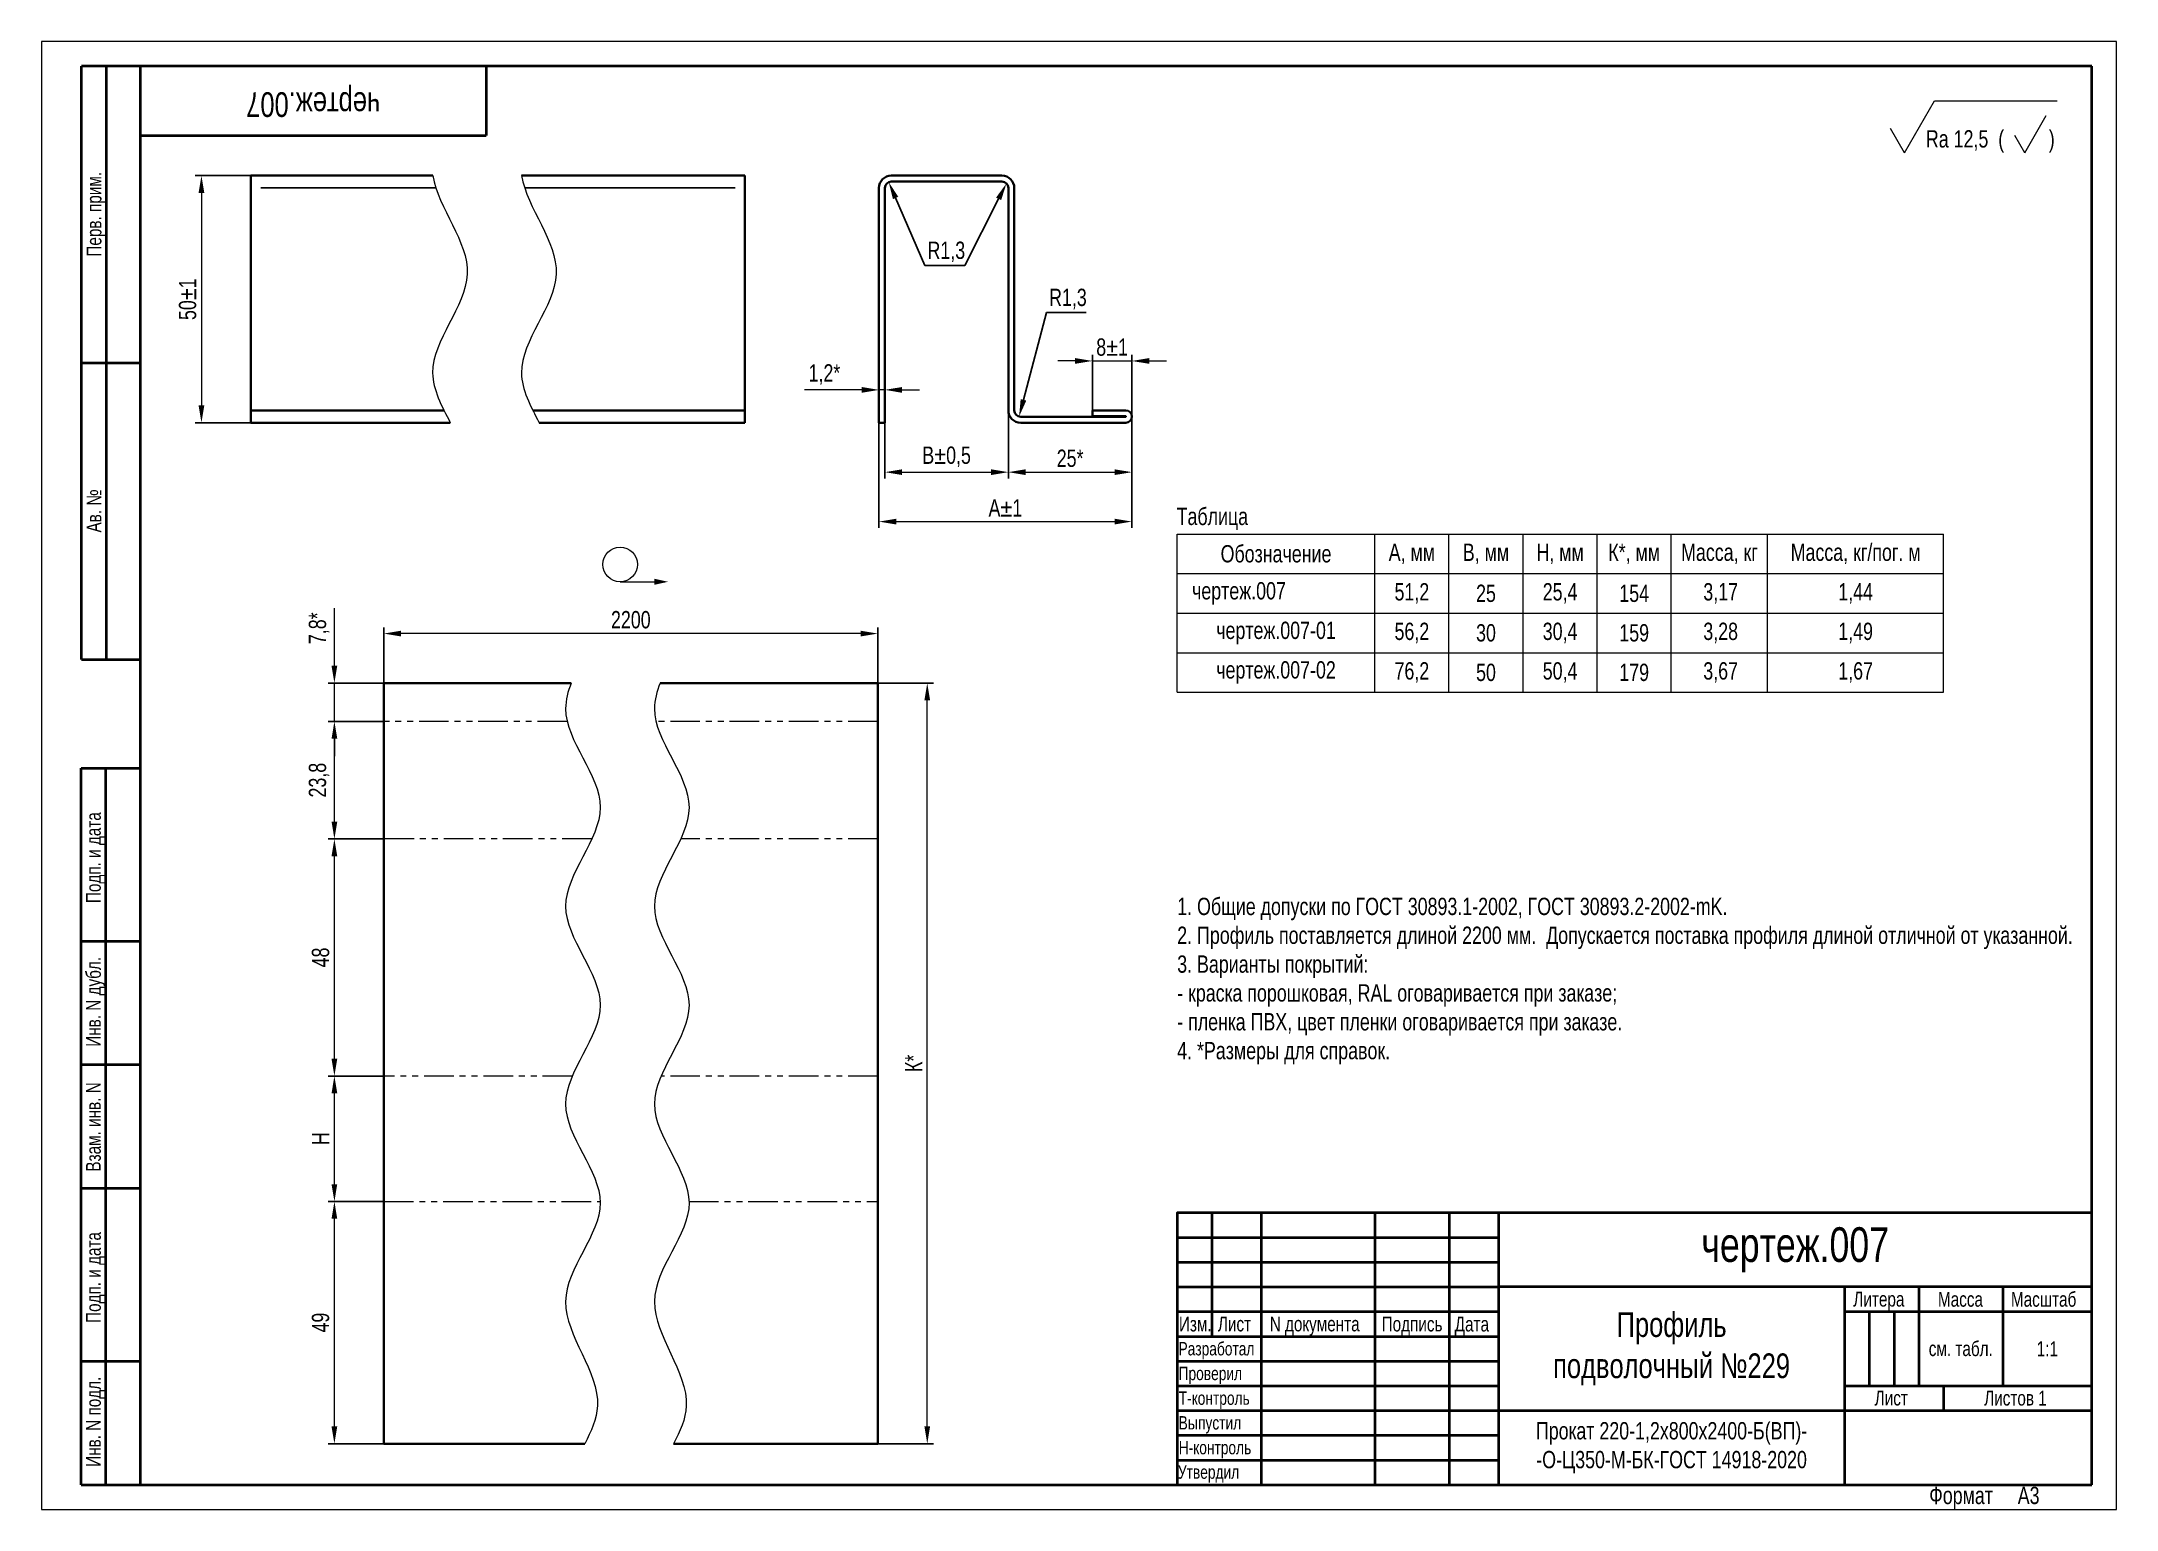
# Model space of a CAD drawing. Header units: millimetres. Extents: x 4600 to 5020, y -3845 to -3548.
import ezdxf
from ezdxf import colors
from ezdxf.entities.mleader import LeaderData, LeaderLine
from ezdxf.math import Vec2, Vec3

# ---------------------------------------------------------------- set-up
doc = ezdxf.new("R2010")
doc.units = ezdxf.units.MM
doc.linetypes.add('LT_07', pattern=[20, 10, -2, 2, -2, 2, -2])
for name, color, linetype, lineweight in [('Layer_02', 5, 'Continuous', 13), ('Layer_03', 1, 'Continuous', 13), ('Layer_05', 5, 'Continuous', 13), ('Layer_06', 7, 'Continuous', 35), ('Layer_07', 6, 'Continuous', 13), ('Layer_08', 7, 'Continuous', 40)]:
    doc.layers.add(name, color=color, linetype=linetype, lineweight=lineweight)
doc.styles.get("Standard").update_dxf_attribs({"font": 'arial.ttf'})
doc.styles.add('Style_02', font='ARIALNI_0.TTF', dxfattribs={"width": 0.9, "height": 3.5})
doc.dimstyles.new('DimStyle_03', dxfattribs={"dimtxt": 3.5, "dimasz": 2.5, "dimexe": 1.25, "dimexo": 0.625, "dimtad": 1, "dimtxsty": 'Style_02', "dimcen": 2.5, "dimazin": 3, "dimtfac": 1, "dimtmove": 0, "dimatfit": 3})
doc.dimstyles.new('DimStyle_04', dxfattribs={"dimtxt": 3.5, "dimasz": 2.5, "dimexe": 1.25, "dimexo": 0, "dimtad": 1, "dimlfac": 2, "dimtxsty": 'Style_02', "dimcen": 2.5, "dimazin": 3, "dimtfac": 1, "dimtmove": 0, "dimatfit": 3})

# ---------------------------------------------------------------- blocks, each defined once
blk = doc.blocks.new('*D47')
at = {"layer": 'Defpoints', "color": 0, "lineweight": 50, "ltscale": 0.04, "transparency": 16777216}
for p in [(4669.7, -3667.76), (4669.7, -3677.76), (4769.7, -3677.76)]:
    blk.add_point(p, dxfattribs=at)
at = {"layer": 'Layer_03', "color": 0, "lineweight": -2, "ltscale": 0.04, "transparency": 16777216}
for p, q in [((4669.7, -3677.76), (4669.7, -3666.51)), ((4769.7, -3677.76), (4769.7, -3666.51))]:
    blk.add_line(p, q, dxfattribs=at)
at = {"layer": 'Layer_03', "color": 0, "ltscale": 0.04, "transparency": 16777216}
blk.add_line((4766.2, -3667.76), (4673.2, -3667.76), dxfattribs=at)
at = {"layer": 'Layer_03', "color": 0, "lineweight": 50, "ltscale": 0.04, "transparency": 16777216}
for points in [[(4673.2, -3667.18), (4673.2, -3668.34), (4669.7, -3667.76)], [(4766.2, -3667.18), (4766.2, -3668.34), (4769.7, -3667.76)]]:
    blk.add_solid(points, dxfattribs=at)
at = {"layer": 'Layer_03', "color": 0, "ltscale": 0.04, "transparency": 16777216, "insert": (4719.7, -3664.97), "char_height": 3.5, "attachment_point": 5, "style": 'Style_02'}
blk.add_mtext('2200', dxfattribs=at)
blk = doc.blocks.new('*D48')
at = {"layer": 'Defpoints', "color": 0, "lineweight": 50, "ltscale": 0.04, "transparency": 16777216}
for p in [(4669.7, -3677.76), (4659.7, -3685.53), (4669.7, -3685.53)]:
    blk.add_point(p, dxfattribs=at)
at = {"layer": 'Layer_03', "color": 0, "ltscale": 0.04, "transparency": 16777216}
for p, q in [((4659.7, -3674.26), (4659.7, -3662.6)), ((4659.7, -3685.53), (4659.7, -3677.76)), ((4659.7, -3689.03), (4659.7, -3692.53))]:
    blk.add_line(p, q, dxfattribs=at)
at = {"layer": 'Layer_03', "color": 0, "lineweight": -2, "ltscale": 0.04, "transparency": 16777216}
for p, q in [((4669.7, -3677.76), (4658.45, -3677.76)), ((4669.7, -3685.53), (4658.45, -3685.53))]:
    blk.add_line(p, q, dxfattribs=at)
at = {"layer": 'Layer_03', "color": 0, "lineweight": 50, "ltscale": 0.04, "transparency": 16777216}
for points in [[(4659.12, -3674.26), (4660.28, -3674.26), (4659.7, -3677.76)], [(4659.12, -3689.03), (4660.28, -3689.03), (4659.7, -3685.53)]]:
    blk.add_solid(points, dxfattribs=at)
at = {"layer": 'Layer_03', "color": 0, "ltscale": 0.04, "transparency": 16777216, "insert": (4656.59, -3666.68), "char_height": 3.5, "attachment_point": 5, "rotation": 90, "style": 'Style_02'}
blk.add_mtext('7,8*', dxfattribs=at)
blk = doc.blocks.new('*D49')
at = {"layer": 'Defpoints', "color": 0, "lineweight": 50, "ltscale": 0.04, "transparency": 16777216}
for p in [(4659.7, -3685.53), (4669.7, -3685.53), (4669.7, -3709.3)]:
    blk.add_point(p, dxfattribs=at)
at = {"layer": 'Layer_03', "color": 0, "lineweight": -2, "ltscale": 0.04, "transparency": 16777216}
for p, q in [((4669.7, -3685.53), (4658.45, -3685.53)), ((4669.7, -3709.3), (4658.45, -3709.3))]:
    blk.add_line(p, q, dxfattribs=at)
at = {"layer": 'Layer_03', "color": 0, "ltscale": 0.04, "transparency": 16777216}
blk.add_line((4659.7, -3705.8), (4659.7, -3689.03), dxfattribs=at)
at = {"layer": 'Layer_03', "color": 0, "lineweight": 50, "ltscale": 0.04, "transparency": 16777216}
for points in [[(4659.12, -3689.03), (4660.28, -3689.03), (4659.7, -3685.53)], [(4659.12, -3705.8), (4660.28, -3705.8), (4659.7, -3709.3)]]:
    blk.add_solid(points, dxfattribs=at)
at = {"layer": 'Layer_03', "color": 0, "ltscale": 0.04, "transparency": 16777216, "insert": (4656.59, -3697.41), "char_height": 3.5, "attachment_point": 5, "rotation": 90, "style": 'Style_02'}
blk.add_mtext('23,8', dxfattribs=at)
blk = doc.blocks.new('*D50')
at = {"layer": 'Defpoints', "color": 0, "lineweight": 50, "ltscale": 0.04, "transparency": 16777216}
for p in [(4659.7, -3709.3), (4669.7, -3709.3), (4669.7, -3757.28)]:
    blk.add_point(p, dxfattribs=at)
at = {"layer": 'Layer_03', "color": 0, "lineweight": -2, "ltscale": 0.04, "transparency": 16777216}
for p, q in [((4669.7, -3709.3), (4658.45, -3709.3)), ((4669.7, -3757.28), (4658.45, -3757.28))]:
    blk.add_line(p, q, dxfattribs=at)
at = {"layer": 'Layer_03', "color": 0, "ltscale": 0.04, "transparency": 16777216}
blk.add_line((4659.7, -3753.78), (4659.7, -3712.8), dxfattribs=at)
at = {"layer": 'Layer_03', "color": 0, "lineweight": 50, "ltscale": 0.04, "transparency": 16777216}
for points in [[(4659.12, -3712.8), (4660.28, -3712.8), (4659.7, -3709.3)], [(4659.12, -3753.78), (4660.28, -3753.78), (4659.7, -3757.28)]]:
    blk.add_solid(points, dxfattribs=at)
at = {"layer": 'Layer_03', "color": 0, "ltscale": 0.04, "transparency": 16777216, "insert": (4656.91, -3733.29), "char_height": 3.5, "attachment_point": 5, "rotation": 90, "style": 'Style_02'}
blk.add_mtext('48', dxfattribs=at)
blk = doc.blocks.new('*D51')
at = {"layer": 'Defpoints', "color": 0, "lineweight": 50, "ltscale": 0.04, "transparency": 16777216}
for p in [(4659.7, -3757.28), (4669.7, -3757.28), (4669.7, -3782.66)]:
    blk.add_point(p, dxfattribs=at)
at = {"layer": 'Layer_03', "color": 0, "lineweight": -2, "ltscale": 0.04, "transparency": 16777216}
for p, q in [((4669.7, -3757.28), (4658.45, -3757.28)), ((4669.7, -3782.66), (4658.45, -3782.66))]:
    blk.add_line(p, q, dxfattribs=at)
at = {"layer": 'Layer_03', "color": 0, "ltscale": 0.04, "transparency": 16777216}
blk.add_line((4659.7, -3779.16), (4659.7, -3760.78), dxfattribs=at)
at = {"layer": 'Layer_03', "color": 0, "lineweight": 50, "ltscale": 0.04, "transparency": 16777216}
for points in [[(4659.12, -3760.78), (4660.28, -3760.78), (4659.7, -3757.28)], [(4659.12, -3779.16), (4660.28, -3779.16), (4659.7, -3782.66)]]:
    blk.add_solid(points, dxfattribs=at)
at = {"layer": 'Layer_03', "color": 0, "ltscale": 0.04, "transparency": 16777216, "insert": (4656.95, -3769.97), "char_height": 3.5, "attachment_point": 5, "rotation": 90, "style": 'Style_02'}
blk.add_mtext('Н', dxfattribs=at)
blk = doc.blocks.new('*D52')
at = {"layer": 'Defpoints', "color": 0, "lineweight": 50, "ltscale": 0.04, "transparency": 16777216}
for p in [(4659.7, -3782.66), (4669.7, -3782.66), (4669.7, -3831.66)]:
    blk.add_point(p, dxfattribs=at)
at = {"layer": 'Layer_03', "color": 0, "lineweight": -2, "ltscale": 0.04, "transparency": 16777216}
for p, q in [((4669.7, -3782.66), (4658.45, -3782.66)), ((4669.7, -3831.66), (4658.45, -3831.66))]:
    blk.add_line(p, q, dxfattribs=at)
at = {"layer": 'Layer_03', "color": 0, "ltscale": 0.04, "transparency": 16777216}
blk.add_line((4659.7, -3828.16), (4659.7, -3786.16), dxfattribs=at)
at = {"layer": 'Layer_03', "color": 0, "lineweight": 50, "ltscale": 0.04, "transparency": 16777216}
for points in [[(4659.12, -3786.16), (4660.28, -3786.16), (4659.7, -3782.66)], [(4659.12, -3828.16), (4660.28, -3828.16), (4659.7, -3831.66)]]:
    blk.add_solid(points, dxfattribs=at)
at = {"layer": 'Layer_03', "color": 0, "ltscale": 0.04, "transparency": 16777216, "insert": (4656.91, -3807.16), "char_height": 3.5, "attachment_point": 5, "rotation": 90, "style": 'Style_02'}
blk.add_mtext('49', dxfattribs=at)
blk = doc.blocks.new('*D53')
at = {"layer": 'Defpoints', "color": 0, "lineweight": 50, "ltscale": 0.04, "transparency": 16777216}
for p in [(4769.7, -3677.76), (4779.7, -3677.76), (4769.7, -3831.66)]:
    blk.add_point(p, dxfattribs=at)
at = {"layer": 'Layer_03', "color": 0, "lineweight": -2, "ltscale": 0.04, "transparency": 16777216}
for p, q in [((4769.7, -3677.76), (4780.95, -3677.76)), ((4769.7, -3831.66), (4780.95, -3831.66))]:
    blk.add_line(p, q, dxfattribs=at)
at = {"layer": 'Layer_03', "color": 0, "ltscale": 0.04, "transparency": 16777216}
blk.add_line((4779.7, -3828.16), (4779.7, -3681.26), dxfattribs=at)
at = {"layer": 'Layer_03', "color": 0, "lineweight": 50, "ltscale": 0.04, "transparency": 16777216}
for points in [[(4779.12, -3681.26), (4780.28, -3681.26), (4779.7, -3677.76)], [(4779.12, -3828.16), (4780.28, -3828.16), (4779.7, -3831.66)]]:
    blk.add_solid(points, dxfattribs=at)
at = {"layer": 'Layer_03', "color": 0, "ltscale": 0.04, "transparency": 16777216, "insert": (4776.94, -3754.71), "char_height": 3.5, "attachment_point": 5, "rotation": 90, "style": 'Style_02'}
blk.add_mtext('К*', dxfattribs=at)
blk = doc.blocks.new('*D54')
at = {"layer": 'Defpoints', "color": 0, "lineweight": 50, "ltscale": 0.04, "transparency": 16777216}
for p in [(4821.12, -3623.85), (4769.92, -3625.1), (4821.12, -3645.1)]:
    blk.add_point(p, dxfattribs=at)
at = {"layer": 'Layer_03', "color": 0, "lineweight": -2, "ltscale": 0.04, "transparency": 16777216}
for p, q in [((4821.12, -3623.85), (4821.12, -3646.35)), ((4769.92, -3625.1), (4769.92, -3646.35))]:
    blk.add_line(p, q, dxfattribs=at)
at = {"layer": 'Layer_03', "color": 0, "ltscale": 0.04, "transparency": 16777216}
blk.add_line((4773.42, -3645.1), (4817.62, -3645.1), dxfattribs=at)
at = {"layer": 'Layer_03', "color": 0, "lineweight": 50, "ltscale": 0.04, "transparency": 16777216}
for points in [[(4773.42, -3644.52), (4773.42, -3645.68), (4769.92, -3645.1)], [(4817.62, -3644.52), (4817.62, -3645.68), (4821.12, -3645.1)]]:
    blk.add_solid(points, dxfattribs=at)
at = {"layer": 'Layer_03', "color": 0, "ltscale": 0.04, "transparency": 16777216, "insert": (4795.52, -3642.34), "char_height": 3.5, "attachment_point": 5, "style": 'Style_02'}
blk.add_mtext('А%%P1', dxfattribs=at)
blk = doc.blocks.new('*D55')
at = {"layer": 'Defpoints', "color": 0, "lineweight": 50, "ltscale": 0.04, "transparency": 16777216}
for p in [(4796.12, -3622.6), (4771.12, -3625.1), (4796.12, -3635.1)]:
    blk.add_point(p, dxfattribs=at)
at = {"layer": 'Layer_03', "color": 0, "lineweight": -2, "ltscale": 0.04, "transparency": 16777216}
for p, q in [((4796.12, -3622.6), (4796.12, -3636.35)), ((4771.12, -3625.1), (4771.12, -3636.35))]:
    blk.add_line(p, q, dxfattribs=at)
at = {"layer": 'Layer_03', "color": 0, "ltscale": 0.04, "transparency": 16777216}
blk.add_line((4774.62, -3635.1), (4792.62, -3635.1), dxfattribs=at)
at = {"layer": 'Layer_03', "color": 0, "lineweight": 50, "ltscale": 0.04, "transparency": 16777216}
for points in [[(4774.62, -3634.52), (4774.62, -3635.68), (4771.12, -3635.1)], [(4792.62, -3634.52), (4792.62, -3635.68), (4796.12, -3635.1)]]:
    blk.add_solid(points, dxfattribs=at)
at = {"layer": 'Layer_03', "color": 0, "ltscale": 0.04, "transparency": 16777216, "insert": (4783.62, -3631.99), "char_height": 3.5, "attachment_point": 5, "style": 'Style_02'}
blk.add_mtext('В%%P0,5', dxfattribs=at)
blk = doc.blocks.new('*D56')
at = {"layer": 'Defpoints', "color": 0, "lineweight": 50, "ltscale": 0.04, "transparency": 16777216}
for p in [(4796.12, -3622.6), (4821.12, -3623.85), (4821.12, -3635.1)]:
    blk.add_point(p, dxfattribs=at)
at = {"layer": 'Layer_03', "color": 0, "lineweight": -2, "ltscale": 0.04, "transparency": 16777216}
for p, q in [((4796.12, -3622.6), (4796.12, -3636.35)), ((4821.12, -3623.85), (4821.12, -3636.35))]:
    blk.add_line(p, q, dxfattribs=at)
at = {"layer": 'Layer_03', "color": 0, "ltscale": 0.04, "transparency": 16777216}
blk.add_line((4799.62, -3635.1), (4817.62, -3635.1), dxfattribs=at)
at = {"layer": 'Layer_03', "color": 0, "lineweight": 50, "ltscale": 0.04, "transparency": 16777216}
for points in [[(4799.62, -3634.52), (4799.62, -3635.68), (4796.12, -3635.1)], [(4817.62, -3634.52), (4817.62, -3635.68), (4821.12, -3635.1)]]:
    blk.add_solid(points, dxfattribs=at)
at = {"layer": 'Layer_03', "color": 0, "ltscale": 0.04, "transparency": 16777216, "insert": (4808.62, -3632.31), "char_height": 3.5, "attachment_point": 5, "style": 'Style_02'}
blk.add_mtext('25*', dxfattribs=at)
blk = doc.blocks.new('*D57')
at = {"layer": 'Defpoints', "color": 0, "lineweight": 50, "ltscale": 0.04, "transparency": 16777216}
for p in [(4642.79, -3575.1), (4632.79, -3625.1), (4642.79, -3625.1)]:
    blk.add_point(p, dxfattribs=at)
at = {"layer": 'Layer_03', "color": 0, "lineweight": -2, "ltscale": 0.04, "transparency": 16777216}
for p, q in [((4642.79, -3575.1), (4631.54, -3575.1)), ((4642.79, -3625.1), (4631.54, -3625.1))]:
    blk.add_line(p, q, dxfattribs=at)
at = {"layer": 'Layer_03', "color": 0, "ltscale": 0.04, "transparency": 16777216}
blk.add_line((4632.79, -3578.6), (4632.79, -3621.6), dxfattribs=at)
at = {"layer": 'Layer_03', "color": 0, "lineweight": 50, "ltscale": 0.04, "transparency": 16777216}
for points in [[(4632.21, -3578.6), (4633.37, -3578.6), (4632.79, -3575.1)], [(4632.21, -3621.6), (4633.37, -3621.6), (4632.79, -3625.1)]]:
    blk.add_solid(points, dxfattribs=at)
at = {"layer": 'Layer_03', "color": 0, "ltscale": 0.04, "transparency": 16777216, "insert": (4630, -3600.1), "char_height": 3.5, "attachment_point": 5, "rotation": 90, "style": 'Style_02'}
blk.add_mtext('50%%P1', dxfattribs=at)
blk = doc.blocks.new('*D58')
at = {"layer": 'Defpoints', "color": 0, "lineweight": 50, "ltscale": 0.04, "transparency": 16777216}
for p in [(4821.12, -3612.6), (4813.12, -3622.6), (4821.12, -3623.85)]:
    blk.add_point(p, dxfattribs=at)
at = {"layer": 'Layer_03', "color": 0, "lineweight": -2, "ltscale": 0.04, "transparency": 16777216}
for p, q in [((4813.12, -3622.6), (4813.12, -3611.35)), ((4821.12, -3623.85), (4821.12, -3611.35))]:
    blk.add_line(p, q, dxfattribs=at)
at = {"layer": 'Layer_03', "color": 0, "ltscale": 0.04, "transparency": 16777216}
for p, q in [((4809.62, -3612.6), (4806.12, -3612.6)), ((4813.12, -3612.6), (4821.12, -3612.6)), ((4824.62, -3612.6), (4828.12, -3612.6))]:
    blk.add_line(p, q, dxfattribs=at)
at = {"layer": 'Layer_03', "color": 0, "lineweight": 50, "ltscale": 0.04, "transparency": 16777216}
for points in [[(4809.62, -3612.02), (4809.62, -3613.18), (4813.12, -3612.6)], [(4824.62, -3612.02), (4824.62, -3613.18), (4821.12, -3612.6)]]:
    blk.add_solid(points, dxfattribs=at)
at = {"layer": 'Layer_03', "color": 0, "ltscale": 0.04, "transparency": 16777216, "insert": (4817.12, -3609.81), "char_height": 3.5, "attachment_point": 5, "style": 'Style_02'}
blk.add_mtext('8%%P1', dxfattribs=at)
blk = doc.blocks.new('*D59')
at = {"layer": 'Defpoints', "color": 0, "lineweight": 50, "ltscale": 0.04, "transparency": 16777216}
for p in [(4769.92, -3613.96), (4771.12, -3613.96), (4769.92, -3618.45)]:
    blk.add_point(p, dxfattribs=at)
at = {"layer": 'Layer_03', "color": 0, "lineweight": -2, "ltscale": 0.04, "transparency": 16777216}
for p, q in [((4769.92, -3613.96), (4769.92, -3619.7)), ((4771.12, -3613.96), (4771.12, -3619.7))]:
    blk.add_line(p, q, dxfattribs=at)
at = {"layer": 'Layer_03', "color": 0, "ltscale": 0.04, "transparency": 16777216}
for p, q in [((4766.42, -3618.45), (4754.86, -3618.45)), ((4771.12, -3618.45), (4769.92, -3618.45)), ((4774.62, -3618.45), (4778.12, -3618.45))]:
    blk.add_line(p, q, dxfattribs=at)
at = {"layer": 'Layer_03', "color": 0, "lineweight": 50, "ltscale": 0.04, "transparency": 16777216}
for points in [[(4766.42, -3617.87), (4766.42, -3619.04), (4769.92, -3618.45)], [(4774.62, -3617.87), (4774.62, -3619.04), (4771.12, -3618.45)]]:
    blk.add_solid(points, dxfattribs=at)
at = {"layer": 'Layer_03', "color": 0, "ltscale": 0.04, "transparency": 16777216, "insert": (4758.89, -3615.34), "char_height": 3.5, "attachment_point": 5, "style": 'Style_02'}
blk.add_mtext('1,2*', dxfattribs=at)
blk = doc.blocks.new('*D60')
at = {"layer": 'Defpoints', "color": 0, "lineweight": 50, "ltscale": 0.04, "transparency": 16777216}
for p in [(4772.42, -3577.6), (4772.93, -3578.79)]:
    blk.add_point(p, dxfattribs=at)
at = {"layer": 'Layer_03', "color": 0, "lineweight": -2, "ltscale": 0.04, "transparency": 16777216}
for p, q in [((4779.21, -3593.26), (4773.29, -3579.62)), ((4787.28, -3593.26), (4779.21, -3593.26))]:
    blk.add_line(p, q, dxfattribs=at)
at = {"layer": 'Layer_03', "color": 0, "lineweight": 50, "ltscale": 0.04, "transparency": 16777216}
blk.add_solid([(4773.83, -3579.39), (4772.76, -3579.85), (4771.9, -3576.41)], dxfattribs=at)
at = {"layer": 'Layer_03', "color": 0, "ltscale": 0.04, "transparency": 16777216, "insert": (4783.56, -3590.53), "char_height": 3.5, "attachment_point": 5, "style": 'Style_02'}
blk.add_mtext('R1,3', dxfattribs=at)
blk = doc.blocks.new('*D61')
at = {"layer": 'Defpoints', "color": 0, "lineweight": 50, "ltscale": 0.04, "transparency": 16777216}
for p in [(4798.62, -3622.6), (4798.95, -3621.34)]:
    blk.add_point(p, dxfattribs=at)
at = {"layer": 'Layer_03', "color": 0, "lineweight": -2, "ltscale": 0.04, "transparency": 16777216}
for p, q in [((4803.82, -3602.79), (4799.17, -3620.47)), ((4811.89, -3602.79), (4803.82, -3602.79))]:
    blk.add_line(p, q, dxfattribs=at)
at = {"layer": 'Layer_03', "color": 0, "lineweight": 50, "ltscale": 0.04, "transparency": 16777216}
blk.add_solid([(4798.61, -3620.33), (4799.74, -3620.62), (4798.29, -3623.86)], dxfattribs=at)
at = {"layer": 'Layer_03', "color": 0, "ltscale": 0.04, "transparency": 16777216, "insert": (4808.17, -3600.06), "char_height": 3.5, "attachment_point": 5, "style": 'Style_02'}
blk.add_mtext('R1,3', dxfattribs=at)

msp = doc.modelspace()

# ---------------------------------------------------------------- linework, layer by layer
at = {"layer": 'Layer_05', "linetype": 'LT_07', "ltscale": 0.6}
for p, q in [((4706.828, -3685.532), (4669.701, -3685.532)), ((4769.701, -3685.532), (4724.812, -3685.532)), ((4711.819, -3709.295), (4669.701, -3709.295)), ((4769.701, -3709.295), (4729.803, -3709.295)), ((4707.855, -3757.28), (4669.701, -3757.28)), ((4769.701, -3757.28), (4725.839, -3757.28)), ((4669.701, -3782.664), (4713.495, -3782.664)), ((4731.48, -3782.664), (4769.701, -3782.664))]:
    msp.add_line(p, q, dxfattribs=at)
at = {"layer": 'Layer_06', "lineweight": 13, "ltscale": 0.303109}
msp.add_line((4977.484, -3570.47), (4983.546, -3559.97), dxfattribs=at)
at = {"layer": 'Layer_06', "lineweight": 13}
msp.add_line((4983.546, -3559.97), (5008.415, -3559.97), dxfattribs=at)
at = {"layer": 'Layer_06', "lineweight": 13, "ltscale": 0.141451}
msp.add_line((4977.484, -3570.47), (4974.655, -3565.57), dxfattribs=at)
at = {"layer": 'Layer_06', "lineweight": 13, "ltscale": 0.216506}
msp.add_line((5001.849, -3570.47), (5006.179, -3562.97), dxfattribs=at)
at = {"layer": 'Layer_06', "lineweight": 13, "ltscale": 0.101036}
msp.add_line((5001.849, -3570.47), (4999.828, -3566.97), dxfattribs=at)
at = {"layer": 'Layer_06'}
for p, q in [((4642.791, -3577.602), (4642.791, -3575.102)), ((4642.791, -3575.102), (4679.602, -3575.102)), ((4642.791, -3577.602), (4642.791, -3622.602)), ((4697.586, -3575.102), (4742.791, -3575.102)), ((4742.791, -3575.102), (4742.791, -3577.602)), ((4742.791, -3622.602), (4742.791, -3577.602)), ((4769.915, -3625.102), (4769.915, -3577.602)), ((4771.115, -3625.102), (4771.115, -3577.602)), ((4772.415, -3575.102), (4794.815, -3575.102)), ((4772.415, -3576.302), (4794.815, -3576.302)), ((4796.115, -3577.602), (4796.115, -3622.602)), ((4797.315, -3577.602), (4797.315, -3622.602)), ((4642.791, -3625.102), (4642.791, -3622.602)), ((4681.88, -3622.602), (4642.791, -3622.602)), ((4742.791, -3622.602), (4699.864, -3622.602)), ((4742.791, -3622.602), (4742.791, -3625.102)), ((4819.865, -3623.902), (4798.615, -3623.902)), ((4813.115, -3623.802), (4813.115, -3622.602)), ((4819.865, -3622.602), (4813.115, -3622.602)), ((4819.865, -3623.802), (4813.115, -3623.802)), ((4683.164, -3625.102), (4642.791, -3625.102)), ((4742.791, -3625.102), (4701.148, -3625.102)), ((4769.915, -3625.102), (4771.115, -3625.102)), ((4819.865, -3625.102), (4798.615, -3625.102)), ((4669.701, -3677.761), (4669.701, -3831.657)), ((4707.652, -3677.761), (4669.701, -3677.761)), ((4769.701, -3677.761), (4725.636, -3677.761)), ((4769.701, -3831.657), (4769.701, -3677.761)), ((4669.701, -3831.657), (4710.38, -3831.657)), ((4728.364, -3831.657), (4769.701, -3831.657))]:
    msp.add_line(p, q, dxfattribs=at)
at = {"layer": 'Layer_06', "lineweight": 25}
for p, q in [((4644.791, -3577.602), (4680.237, -3577.602)), ((4698.221, -3577.602), (4740.791, -3577.602))]:
    msp.add_line(p, q, dxfattribs=at)
at = {"layer": 'Layer_06'}
for centre, radius, start, end in [((4772.415, -3577.602), 2.5, 90, 180), ((4772.415, -3577.602), 1.3, 90, 180), ((4794.815, -3577.602), 2.5, 0, 90), ((4794.815, -3577.602), 1.3, 0, 90), ((4798.615, -3622.602), 2.5, 180, 270), ((4798.615, -3622.602), 1.3, 180, 270), ((4819.865, -3623.852), 1.25, 270, 90), ((4819.865, -3623.852), 0.05, 270, 90)]:
    msp.add_arc(centre, radius, start, end, dxfattribs=at)
at = {"layer": 'Layer_07'}
for p, q in [((4600.415, -3547.97), (4600.415, -3844.97)), ((5020.415, -3547.97), (4600.415, -3547.97)), ((5020.415, -3844.97), (5020.415, -3547.97)), ((4830.292, -3679.629), (4830.292, -3647.629)), ((4830.292, -3647.629), (4985.415, -3647.629)), ((4870.292, -3679.629), (4870.292, -3647.629)), ((4885.292, -3679.629), (4885.292, -3647.629)), ((4900.292, -3679.629), (4900.292, -3647.629)), ((4915.292, -3679.629), (4915.292, -3647.629)), ((4930.292, -3679.629), (4930.292, -3647.629)), ((4930.292, -3679.629), (4930.292, -3647.629)), ((4949.807, -3679.629), (4949.807, -3647.629)), ((4985.415, -3679.629), (4985.415, -3647.629)), ((4717.532, -3657.268), (4724.436, -3657.275)), ((4830.292, -3655.629), (4985.415, -3655.629)), ((4830.292, -3663.629), (4985.415, -3663.629)), ((4830.292, -3671.629), (4985.415, -3671.629)), ((4830.292, -3679.629), (4985.415, -3679.629)), ((4600.415, -3844.97), (5020.415, -3844.97))]:
    msp.add_line(p, q, dxfattribs=at)
msp.add_circle((4717.532, -3653.763), 3.505, dxfattribs=at)
for points, knots in [([(4679.602, -3575.102), (4680.717, -3581.744), (4693.063, -3595.054), (4676.094, -3611.721), (4681.409, -3621.744), (4683.164, -3625.102)], [21.2655157, 21.2655157, 21.2655157, 21.2655157, 42.3792402, 63.5688603, 74.2395542, 74.2395542, 74.2395542, 74.2395542]), ([(4697.586, -3575.102), (4698.701, -3581.744), (4711.047, -3595.054), (4694.078, -3611.721), (4699.393, -3621.744), (4701.148, -3625.102)], [21.2655157, 21.2655157, 21.2655157, 21.2655157, 42.3792402, 63.5688603, 74.2395542, 74.2395542, 74.2395542, 74.2395542]), ([(4707.652, -3677.761), (4706.962, -3679.481), (4704.7, -3687.868), (4720.497, -3702.922), (4699.501, -3722.92), (4720.497, -3742.93), (4699.507, -3762.893), (4720.471, -3783.031), (4699.605, -3802.515), (4715.878, -3819.916), (4711.655, -3829.196), (4710.38, -3831.657)], [100.4805167, 100.4805167, 100.4805167, 100.4805167, 105.9481005, 127.1377206, 148.3273407, 169.5169608, 190.7065809, 211.896201, 233.0858211, 254.2754412, 262.3520554, 262.3520554, 262.3520554, 262.3520554]), ([(4725.636, -3677.761), (4724.946, -3679.481), (4722.684, -3687.868), (4738.481, -3702.922), (4717.485, -3722.92), (4738.481, -3742.93), (4717.491, -3762.893), (4738.456, -3783.031), (4717.589, -3802.515), (4733.862, -3819.916), (4729.639, -3829.196), (4728.364, -3831.657)], [100.4805167, 100.4805167, 100.4805167, 100.4805167, 105.9481005, 127.1377206, 148.3273407, 169.5169608, 190.7065809, 211.896201, 233.0858211, 254.2754412, 262.3520554, 262.3520554, 262.3520554, 262.3520554])]:
    msp.add_open_spline(points, degree=3, knots=knots, dxfattribs=at)
msp.add_solid([(4724.436, -3657.891), (4727.257, -3657.279), (4724.436, -3656.66)], dxfattribs=at)
at = {"layer": 'Layer_08', "linetype": 'Continuous'}
for p, q in [((5015.415, -3552.97), (4608.539, -3552.97)), ((4608.539, -3672.97), (4608.539, -3552.97)), ((4613.539, -3672.97), (4613.539, -3552.97)), ((4620.415, -3552.97), (4620.415, -3839.97)), ((4690.415, -3552.97), (4690.415, -3566.97)), ((5015.415, -3839.97), (5015.415, -3552.97)), ((4620.415, -3566.97), (4690.415, -3566.97)), ((4608.539, -3612.97), (4620.415, -3612.97)), ((4608.539, -3672.97), (4620.415, -3672.97)), ((4608.415, -3839.97), (4608.415, -3694.97)), ((4608.415, -3694.97), (4620.415, -3694.97)), ((4613.415, -3839.97), (4613.415, -3694.97)), ((4608.415, -3729.97), (4620.415, -3729.97)), ((4608.415, -3754.97), (4620.415, -3754.97)), ((4608.415, -3779.97), (4620.415, -3779.97)), ((4830.292, -3789.937), (4895.335, -3789.937)), ((4830.292, -3794.94), (4895.335, -3794.94)), ((4830.292, -3799.943), (4895.335, -3799.943)), ((4970.385, -3804.947), (4970.385, -3819.957)), ((4975.389, -3804.947), (4975.389, -3819.957)), ((4608.415, -3814.97), (4620.415, -3814.97)), ((4830.292, -3814.953), (4895.335, -3814.953)), ((4830.292, -3819.957), (4895.335, -3819.957)), ((4830.292, -3824.96), (4895.335, -3824.96)), ((4830.292, -3829.963), (4895.335, -3829.963)), ((4830.292, -3834.967), (4895.335, -3834.967)), ((4608.415, -3839.97), (4620.415, -3839.97)), ((4620.415, -3839.97), (5015.415, -3839.97))]:
    msp.add_line(p, q, dxfattribs=at)
for points in [[(5015.415, -3784.933), (4830.292, -3784.933), (4830.292, -3839.97)], [(4837.297, -3784.933), (4837.297, -3809.95)], [(4847.303, -3784.933), (4847.303, -3839.97)], [(4870.319, -3784.933), (4870.319, -3839.97)], [(4885.329, -3784.933), (4885.329, -3839.97)], [(4895.335, -3784.933), (4895.335, -3839.97)], [(5015.415, -3799.943), (4895.335, -3799.943)], [(4965.382, -3799.943), (4965.382, -3839.97)], [(4980.392, -3799.943), (4980.392, -3819.957)], [(4997.403, -3799.943), (4997.403, -3819.957)], [(4997.403, -3799.943), (4997.403, -3819.957)], [(4830.292, -3804.947), (4895.335, -3804.947)], [(4965.382, -3804.947), (5015.415, -3804.947)], [(4830.292, -3809.95), (4895.335, -3809.95)], [(4965.382, -3819.957), (5015.415, -3819.957)], [(4985.395, -3819.957), (4985.395, -3824.96)], [(4895.335, -3824.96), (5015.415, -3824.96)]]:
    msp.add_lwpolyline(points, dxfattribs=at)

# ---------------------------------------------------------------- texts
at = {"layer": 'Layer_02', "linetype": 'Continuous', "style": 'Style_02', "width": 0.9}
for s, height, p in [('Rа 12,5  (         )', 3.5, (4981.837, -3569.411)), ('Изм.', 3, (4830.643, -3808.946)), ('Лист', 3, (4838.524, -3808.935)), ('N документа', 3, (4849.021, -3808.928)), ('Подпись', 3, (4871.672, -3808.951)), ('Дата', 3, (4886.464, -3808.957)), ('Разработал', 2.7, (4830.557, -3813.793)), ('Проверил', 2.7, (4830.57, -3818.796)), ('Т-контроль', 2.7, (4830.602, -3823.794)), ('Выпустил', 2.7, (4830.578, -3828.787)), ('Н-контроль', 2.7, (4830.602, -3833.801)), ('Утвердил', 2.7, (4830.43, -3838.747))]:
    msp.add_text(s, height=height, dxfattribs=at).set_placement(p)
at = {"layer": 'Layer_02', "linetype": 'Continuous', "lineweight": 25, "style": 'Style_02', "width": 0.9}
for s, p in [('Перв. прим.', (4612.538, -3591.494)), ('Ав. №', (4612.539, -3647.307)), ('Подп. и дата', (4612.411, -3722.292)), ('Инв. N дубл.', (4612.418, -3751.35)), ('Взам. инв. N', (4612.409, -3776.611)), ('Подп. и дата', (4612.415, -3807.235)), ('Инв. N подл.', (4612.413, -3836.344))]:
    msp.add_text(s, height=3, rotation=90, dxfattribs=at).set_placement(p)
for s, p in [('Литера', (4967.152, -3803.914)), ('Масса', (4984.28, -3803.944)), ('Масштаб', (4999.048, -3803.942)), ('Лист ', (4971.469, -3823.928)), ('Листов 1', (4993.629, -3823.934))]:
    msp.add_text(s, height=3, dxfattribs=at).set_placement(p)
at = {"layer": 'Layer_02', "linetype": 'Continuous', "insert": (4655.415, -3559.97), "char_height": 5, "width": 70, "attachment_point": 5, "rotation": 180, "style": 'Style_02'}
msp.add_mtext('чертеж.007', dxfattribs=at)
at = {"layer": 'Layer_02', "char_height": 3.5, "style": 'Style_02'}
for s, insert, width, attachment_point in [('Таблица', (4837.407, -3644.551), 40, 5), ('Обозначение', (4850.292, -3651.629), 40, 5), ('А, мм', (4877.792, -3651.629), 15, 5), ('В, мм', (4892.792, -3651.629), 15, 5), ('Н, мм', (4907.792, -3651.629), 15, 5), ('К*, мм', (4922.792, -3651.629), 15, 5), ('Масса, кг', (4940.049, -3651.629), 19.5151, 5), ('Масса, кг/пог. м', (4967.611, -3651.629), 35.60823, 5), ('   чертеж.007', (4830.292, -3659.629), 40, 4), ('51,2', (4877.792, -3659.629), 15, 5), ('25', (4892.792, -3659.629), 15, 5), ('\\pxsm0.6;25,4', (4907.792, -3659.629), 15, 5), ('\\pxsm0.6;154', (4922.792, -3659.629), 15, 5), ('\\pxsm0.6;3,17', (4940.292, -3659.629), 20, 5), ('\\pxsm0.6;1,44', (4967.611, -3659.629), 35.60823, 5), ('чертеж.007-01', (4850.292, -3667.629), 40, 5), ('56,2', (4877.792, -3667.629), 15, 5), ('30', (4892.792, -3667.629), 15, 5), ('\\pxsm0.6;30,4', (4907.792, -3667.629), 15, 5), ('\\pxsm0.6;159', (4922.792, -3667.629), 15, 5), ('\\pxsm0.6;3,28', (4940.292, -3667.629), 20, 5), ('\\pxsm0.6;1,49', (4967.611, -3667.629), 35.60823, 5), ('чертеж.007-02', (4850.292, -3675.629), 40, 5), ('76,2', (4877.792, -3675.629), 15, 5), ('50', (4892.792, -3675.629), 15, 5), ('\\pxsm0.6;50,4', (4907.792, -3675.629), 15, 5), ('\\pxsm0.6;179', (4922.792, -3675.629), 15, 5), ('\\pxsm0.6;3,67', (4940.292, -3675.629), 20, 5), ('\\pxsm0.6;1,67', (4967.611, -3675.629), 35.60823, 5)]:
    msp.add_mtext(s, dxfattribs=dict(at, insert=insert, width=width, attachment_point=attachment_point))
at = {"layer": 'Layer_02', "insert": (4830.292, -3754.933), "char_height": 3.5, "attachment_point": 7, "style": 'Style_02'}
msp.add_mtext_dynamic_manual_height_columns('1. Общие допуски по ГОСТ 30893.1-2002, ГОСТ 30893.2-2002-mK.\\P\\pxb0.25,ql;2. Профиль поставляется длиной 2200 мм.  Допускается поставка профиля длиной отличной от указанной.\\P\\pq*;3. Варианты покрытий:\\P- краска порошковая, RAL оговаривается при заказе;\\P- пленка ПВХ, цвет пленки оговаривается при заказе.\\P\\pql;4. *Размеры для справок.', width=174.62139, gutter_width=70, heights=[66.329], dxfattribs=at)
at = {"layer": 'Layer_02', "linetype": 'Continuous', "attachment_point": 5, "style": 'Style_02'}
for s, insert, char_height, width in [('чертеж.007', (4955.375, -3792.438), 7, 120.08), ('Профиль \\Pподволочный №229', (4930.359, -3812.452), 5, 70.04667), ('см. табл.', (4988.898, -3812.452), 3, 17.01133), ('1:1', (5006.409, -3812.452), 3, 18.012), ('Прокат 220-1,2х800х2400-Б(ВП)-\\P-О-Ц350-М-БК-ГОСТ 14918-2020', (4930.359, -3832.465), 3.5, 70.04667)]:
    msp.add_mtext(s, dxfattribs=dict(at, insert=insert, char_height=char_height, width=width))
at = {"layer": 'Layer_02', "linetype": 'Continuous', "lineweight": 25, "insert": (4982.513, -3840.377), "char_height": 3.5, "width": 32.95146, "attachment_point": 1, "style": 'Style_02'}
msp.add_mtext('Формат     А3', dxfattribs=at)

# ---------------------------------------------------------------- dimensions: what is measured, and where the dimension line sits
at = {"layer": 'Layer_03', "ltscale": 0.04}
for base, p1, p2, text, picture, middle in [((4632.791, -3625.102), (4642.791, -3575.102), (4642.791, -3625.102), '<>%%P1', '*D57', (4630.004, -3600.102)), ((4779.701, -3677.761), (4769.701, -3831.657), (4769.701, -3677.761), 'К*', '*D53', (4776.938, -3754.709)), ((4659.701, -3757.28), (4669.701, -3782.664), (4669.701, -3757.28), 'Н', '*D51', (4656.951, -3769.972))]:
    dim = msp.add_linear_dim(base=base, p1=p1, p2=p2, angle=90, text=text, dimstyle='DimStyle_04', override={"dimasz": 3.5, "dimgap": 1, "dimdec": 1, "dimlfac": 1, "dimlwd": -1}, dxfattribs=at)
    dim.commit()
    dim.dimension.update_dxf_attribs({"geometry": picture, "text_midpoint": middle})
for center, mpoint, picture, middle in [((4772.415, -3577.602), (4772.933, -3578.794), '*D60', (4783.559, -3593.262)), ((4798.615, -3622.602), (4798.946, -3621.344), '*D61', (4808.167, -3602.795))]:
    dim = msp.add_radius_dim(center=center, mpoint=mpoint, dimstyle='DimStyle_03', override={"dimasz": 3.5, "dimse1": 1}, dxfattribs=at)
    dim.commit()
    dim.dimension.update_dxf_attribs({"geometry": picture, "text_midpoint": middle, "dimtype": 164})
for base, p1, p2, text, picture, middle in [((4821.115, -3612.602), (4813.115, -3622.602), (4821.115, -3623.852), '<>%%P1', '*D58', (4817.115, -3609.815)), ((4769.915, -3618.454), (4771.115, -3613.958), (4769.915, -3613.958), '<>*', '*D59', (4758.886, -3615.344)), ((4821.115, -3645.102), (4769.915, -3625.102), (4821.115, -3623.852), 'А%%P1', '*D54', (4795.515, -3642.344)), ((4796.115, -3635.102), (4771.115, -3625.102), (4796.115, -3622.602), 'В%%P0,5', '*D55', (4783.615, -3631.991)), ((4821.115, -3635.102), (4796.115, -3622.602), (4821.115, -3623.852), '<>*', '*D56', (4808.615, -3632.315)), ((4669.701, -3667.761), (4769.701, -3677.761), (4669.701, -3677.761), '2200', '*D47', (4719.701, -3664.974))]:
    dim = msp.add_linear_dim(base=base, p1=p1, p2=p2, text=text, dimstyle='DimStyle_04', override={"dimasz": 3.5, "dimgap": 1, "dimdec": 1, "dimlfac": 1, "dimlwd": -1}, dxfattribs=at)
    dim.commit()
    dim.dimension.update_dxf_attribs({"geometry": picture, "text_midpoint": middle})
dim = msp.add_linear_dim(base=(4659.701, -3685.532), p1=(4669.701, -3677.761), p2=(4669.701, -3685.532), angle=90, text='<>*', dimstyle='DimStyle_04', override={"dimasz": 3.5, "dimgap": 1, "dimdec": 1, "dimlfac": 1, "dimlwd": -1}, dxfattribs=at)
dim.commit()
dim.dimension.update_dxf_attribs({"geometry": '*D48', "text_midpoint": (4659.701, -3666.683), "dimtype": 160})
for base, p1, p2, picture, middle in [((4659.701, -3685.532), (4669.701, -3709.295), (4669.701, -3685.532), '*D49', (4656.59, -3697.414)), ((4659.701, -3709.295), (4669.701, -3757.28), (4669.701, -3709.295), '*D50', (4656.914, -3733.288)), ((4659.701, -3782.664), (4669.701, -3831.657), (4669.701, -3782.664), '*D52', (4656.914, -3807.16))]:
    dim = msp.add_linear_dim(base=base, p1=p1, p2=p2, angle=90, dimstyle='DimStyle_04', override={"dimasz": 3.5, "dimgap": 1, "dimdec": 1, "dimlfac": 1, "dimlwd": -1}, dxfattribs=at)
    dim.commit()
    dim.dimension.update_dxf_attribs({"geometry": picture, "text_midpoint": middle})

# ---------------------------------------------------------------- leaders
ml = msp.add_multileader_mtext('Standard', dxfattribs=at)
ml.set_content('', color=256)
ml.set_leader_properties()
ml.build(insert=Vec2(0, 0))
ml.multileader.update_dxf_attribs({"arrow_head_size": 3.5})
ctx = ml.context
ctx.base_point, ctx.arrow_head_size, ctx.plane_origin = Vec3(4775.285, -3593.262), 3.5, Vec3(4795.735, -3576.682)
ctx.text_align_type = 2
notes = []
notes.append((ctx, [(0, (1, 1, 0), (4787.285, -3593.262), (-1, 0), 8, [(0, [(4795.735, -3576.682)], 0, [])])]))
ctx.mtext.insert, ctx.mtext.alignment, ctx.mtext.flow_direction = Vec3(4777.285, -3591.262), 3, 5
for ctx, leaders in notes:
    for number, flags, end, landing, length, lines in leaders:
        leader = LeaderData()
        leader.index, (leader.has_last_leader_line, leader.has_dogleg_vector, leader.attachment_direction) = number, flags
        leader.last_leader_point, leader.dogleg_vector, leader.dogleg_length = Vec3(end), Vec3(landing), length
        for number, points, colour, breaks in lines:
            line = LeaderLine()
            line.index, line.vertices, line.color, line.breaks = number, Vec3.list(points), colors.encode_raw_color(colour), breaks
            leader.lines.append(line)
        ctx.leaders.append(leader)

doc.saveas('drawing.dxf')
